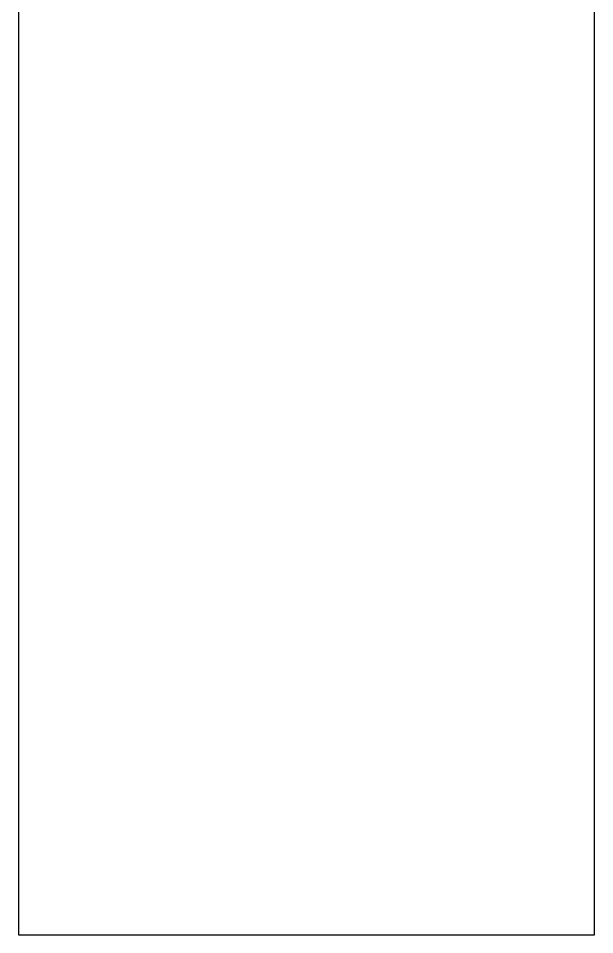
# Model space of a CAD drawing. Extents: x -135 to -25, y 25 to 375.
# Drawn here: x -135 to -25, y 25 to 200 of the extents above; entities that cross this region are included whole.
import ezdxf

# ---------------------------------------------------------------- set-up
doc = ezdxf.new("R2010")
doc.units = 0
doc.header["$MEASUREMENT"] = 0
doc.layers.add('Sketch33', color=7, linetype='Continuous')

msp = doc.modelspace()

# ---------------------------------------------------------------- linework, layer by layer
at = {"layer": 'Sketch33'}
for p, q in [((-135, 375, 0.5), (-135, 112.5, 0.5)), ((-25, 25, 0.5), (-25, 287.5, 0.5)), ((-135, 112.5, 0.5), (-135, 25, 0.5)), ((-135, 25, 0.5), (-52.5, 25, 0.5)), ((-52.5, 25, 0.5), (-25, 25, 0.5))]:
    msp.add_line(p, q, dxfattribs=at)

doc.saveas('drawing.dxf')
